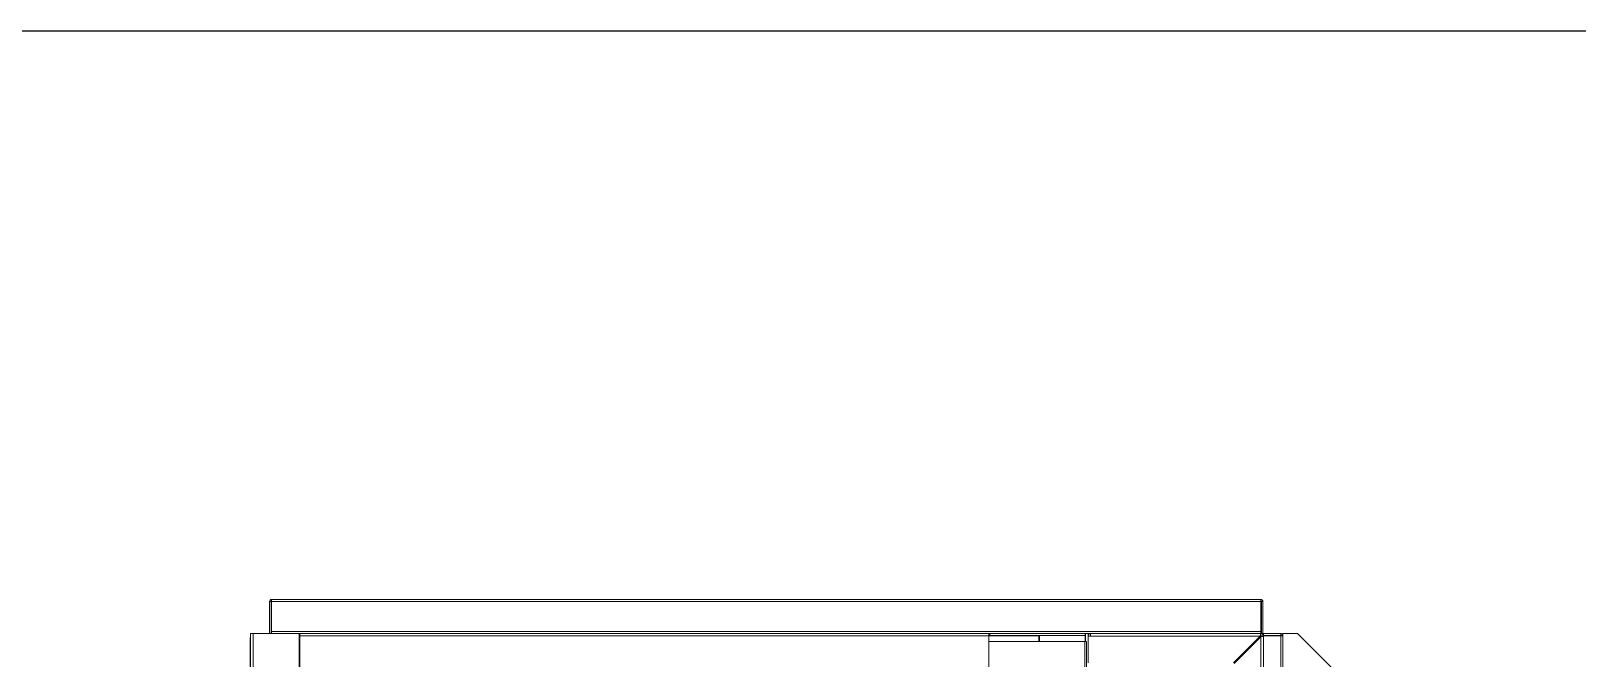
# Model space of a CAD drawing. Header units: millimetres. Extents: x 8553 to 58453, y 11523 to 43612.
# Drawn here: x 49673 to 50943, y 17225 to 17740 of the extents above; entities that cross this region are included whole.
import ezdxf

# ---------------------------------------------------------------- set-up
doc = ezdxf.new("R2010")
doc.units = ezdxf.units.MM
doc.layers.add('green', color=122, linetype='Continuous')

msp = doc.modelspace()

# ---------------------------------------------------------------- linework, layer by layer
at = {"linetype": 'Continuous', "lineweight": 15}
for p, q in [((49870.551, 17271.357), (49869.351, 17271.357)), ((49869.351, 17244.957), (49869.351, 17271.357)), ((49870.551, 17244.957), (49870.551, 17271.357)), ((50683.751, 17272.957), (49870.951, 17272.957)), ((49870.951, 17271.757), (49870.951, 17272.957)), ((49870.951, 17271.757), (49870.951, 17271.357)), ((49870.951, 17271.357), (50683.751, 17271.357)), ((49870.951, 17271.357), (49870.951, 17246.557)), ((50683.751, 17271.757), (50683.751, 17272.957)), ((50683.751, 17271.357), (50683.751, 17271.757)), ((50683.751, 17246.557), (50683.751, 17271.357)), ((50684.151, 17271.357), (50685.351, 17271.357)), ((50684.151, 17271.357), (50684.151, 17244.957)), ((50685.351, 17271.357), (50685.351, 17244.957)), ((49853.351, 16851.357), (49853.351, 17240.157)), ((49853.751, 17244.957), (49855.751, 17244.957)), ((49853.751, 16846.957), (49853.751, 17244.957)), ((49855.751, 16847.523), (49855.751, 17244.957)), ((49893.751, 17244.957), (49855.751, 17244.957)), ((50683.751, 17246.557), (49870.951, 17246.557)), ((49870.951, 17246.557), (49870.951, 17244.957)), ((49894.151, 17244.957), (49893.751, 17244.957)), ((49893.751, 16885.523), (49893.751, 17244.957)), ((49893.751, 17243.357), (49894.151, 17243.357)), ((49893.751, 17240.957), (49894.151, 17240.957)), ((49894.151, 17240.557), (49893.751, 17240.557)), ((49893.751, 17239.357), (49894.151, 17239.357)), ((49893.751, 17238.557), (49894.151, 17238.557)), ((49894.151, 17243.197), (49894.151, 17244.957)), ((49894.151, 17244.957), (50460.151, 17244.957)), ((49894.151, 17243.197), (50460.151, 17243.197)), ((49894.151, 17243.197), (49894.151, 17204.957)), ((50460.151, 17244.957), (50460.151, 17243.197)), ((50460.951, 17244.957), (50460.151, 17244.957)), ((50460.151, 17243.357), (50460.951, 17243.357)), ((50460.151, 17204.957), (50460.151, 17243.197)), ((50460.151, 17243.197), (50501.351, 17243.197)), ((50460.151, 17238.557), (50539.206, 17238.557)), ((50460.951, 17243.357), (50460.951, 17244.957)), ((50539.351, 17244.957), (50460.951, 17244.957)), ((50539.351, 17243.357), (50460.951, 17243.357)), ((50501.351, 17243.197), (50501.351, 17243.357)), ((50501.351, 17243.197), (50501.351, 17238.557)), ((50501.351, 17240.557), (50501.751, 17240.557)), ((50501.751, 17238.557), (50501.751, 17243.357)), ((50539.206, 17238.557), (50539.206, 16848.157)), ((50539.206, 17238.557), (50540.362, 17238.557)), ((50539.351, 17244.957), (50539.351, 17238.557)), ((50539.751, 17244.957), (50539.351, 17244.957)), ((50539.751, 17244.957), (50541.751, 17244.957)), ((50539.751, 17244.957), (50539.751, 17238.557)), ((50540.362, 17238.557), (50540.362, 16848.157)), ((50543.751, 17244.957), (50541.751, 17244.957)), ((50541.751, 17244.957), (50541.751, 17242.957)), ((50541.751, 17242.957), (50541.751, 17220.957)), ((50541.751, 17242.957), (50543.751, 17242.957)), ((50543.751, 17244.957), (50543.751, 17242.957)), ((50543.751, 17244.957), (50683.751, 17244.957)), ((50543.751, 17242.957), (50683.185, 17242.957)), ((50683.185, 17242.957), (50661.185, 17220.957)), ((50661.751, 17220.392), (50683.751, 17242.392)), ((50683.751, 17244.957), (50683.751, 17246.557)), ((50685.751, 17244.957), (50683.751, 17244.957)), ((50683.751, 17243.357), (50683.751, 17244.957)), ((50683.751, 17242.392), (50683.751, 16847.523)), ((50684.151, 17242.957), (50685.751, 17242.957)), ((50700.071, 17244.957), (50685.751, 17244.957)), ((50685.751, 17244.957), (50685.751, 17243.357)), ((50700.071, 17243.357), (50685.751, 17243.357)), ((50700.071, 17243.074), (50685.751, 17243.074)), ((50685.751, 17243.074), (50685.751, 16846.84)), ((50700.071, 17244.957), (50700.071, 17243.357)), ((50700.071, 17243.074), (50700.071, 16846.84)), ((50700.151, 17243.277), (50701.751, 17243.277)), ((50701.751, 17244.957), (50701.751, 17243.277)), ((50701.751, 17244.957), (50713.751, 17244.957)), ((50701.751, 17243.277), (50701.751, 16846.637)), ((50713.751, 17244.957), (50741.751, 17216.957))]:
    msp.add_line(p, q, dxfattribs=at)
at = {"linetype": 'Continuous', "lineweight": 15, "flags": 128}
for points in [[(49870.951, 17244.957), (49870.638, 17244.988), (49870.551, 17245.008)], [(50684.151, 17245.008), (50684.063, 17244.988), (50683.751, 17244.957)]]:
    msp.add_lwpolyline(points, dxfattribs=at)
at = {"linetype": 'Continuous', "lineweight": 15}
for centre, radius, start, end in [((49870.951, 17271.357), 1.6, 90, 180), ((49870.951, 17271.357), 0.4, 90, 180), ((50683.751, 17271.357), 1.6, 0, 90), ((50683.751, 17271.357), 0.4, 0, 90), ((49858.151, 17240.157), 4.8, 156.443536, 180), ((49870.951, 17246.557), 0.4, 180, 270), ((50543.751, 17242.957), 2, 90, 180), ((50543.751, 17242.957), 0.4, 90, 180), ((50683.751, 17246.557), 0.4, 270, 0), ((50683.751, 17242.957), 2, 0, 90), ((50683.751, 17242.957), 0.4, 0, 90)]:
    msp.add_arc(centre, radius, start, end, dxfattribs=at)
for points in [[(50683.751, 17244.957), (50683.709, 17244.934), (50683.627, 17244.889), (50683.504, 17244.533), (50683.38, 17244.011), (50683.274, 17243.451), (50683.209, 17243.09), (50683.185, 17242.957)], [(50683.751, 17242.392), (50683.979, 17242.433), (50684.436, 17242.515), (50685.043, 17242.638), (50685.496, 17242.762), (50685.721, 17242.868), (50685.743, 17242.933), (50685.751, 17242.957)]]:
    msp.add_open_spline(points, degree=3, knots=[0, 0, 0, 0, 0.2181749, 0.4363498, 0.6545151, 0.8726803, 1, 1, 1, 1], dxfattribs=at)
for points in [[(50683.751, 17243.357), (50683.703, 17243.351), (50683.609, 17243.339), (50683.468, 17243.247), (50683.326, 17243.114), (50683.232, 17243.01), (50683.185, 17242.957)], [(50683.751, 17242.392), (50683.803, 17242.439), (50683.908, 17242.533), (50684.04, 17242.674), (50684.133, 17242.816), (50684.145, 17242.91), (50684.151, 17242.957)], [(50701.751, 17243.277), (50701.725, 17243.497), (50701.675, 17243.938), (50701.286, 17244.493), (50700.731, 17244.881), (50700.291, 17244.932), (50700.071, 17244.957)], [(50700.151, 17243.277), (50700.149, 17243.288), (50700.147, 17243.309), (50700.129, 17243.335), (50700.102, 17243.354), (50700.081, 17243.356), (50700.071, 17243.357)], [(50700.071, 17243.074), (50700.291, 17243.091), (50700.731, 17243.125), (50701.286, 17243.176), (50701.675, 17243.226), (50701.725, 17243.26), (50701.751, 17243.277)], [(50700.071, 17243.074), (50700.081, 17243.091), (50700.102, 17243.125), (50700.129, 17243.176), (50700.147, 17243.226), (50700.149, 17243.26), (50700.151, 17243.277)]]:
    msp.add_open_spline(points, degree=3, dxfattribs=at)
at = {"layer": 'green'}
msp.add_lwpolyline([(42148.115, 13239.898), (42148.115, 17739.898), (51558.115, 17739.898), (51558.115, 13239.898)], close=True, dxfattribs=at)

doc.saveas('drawing.dxf')
